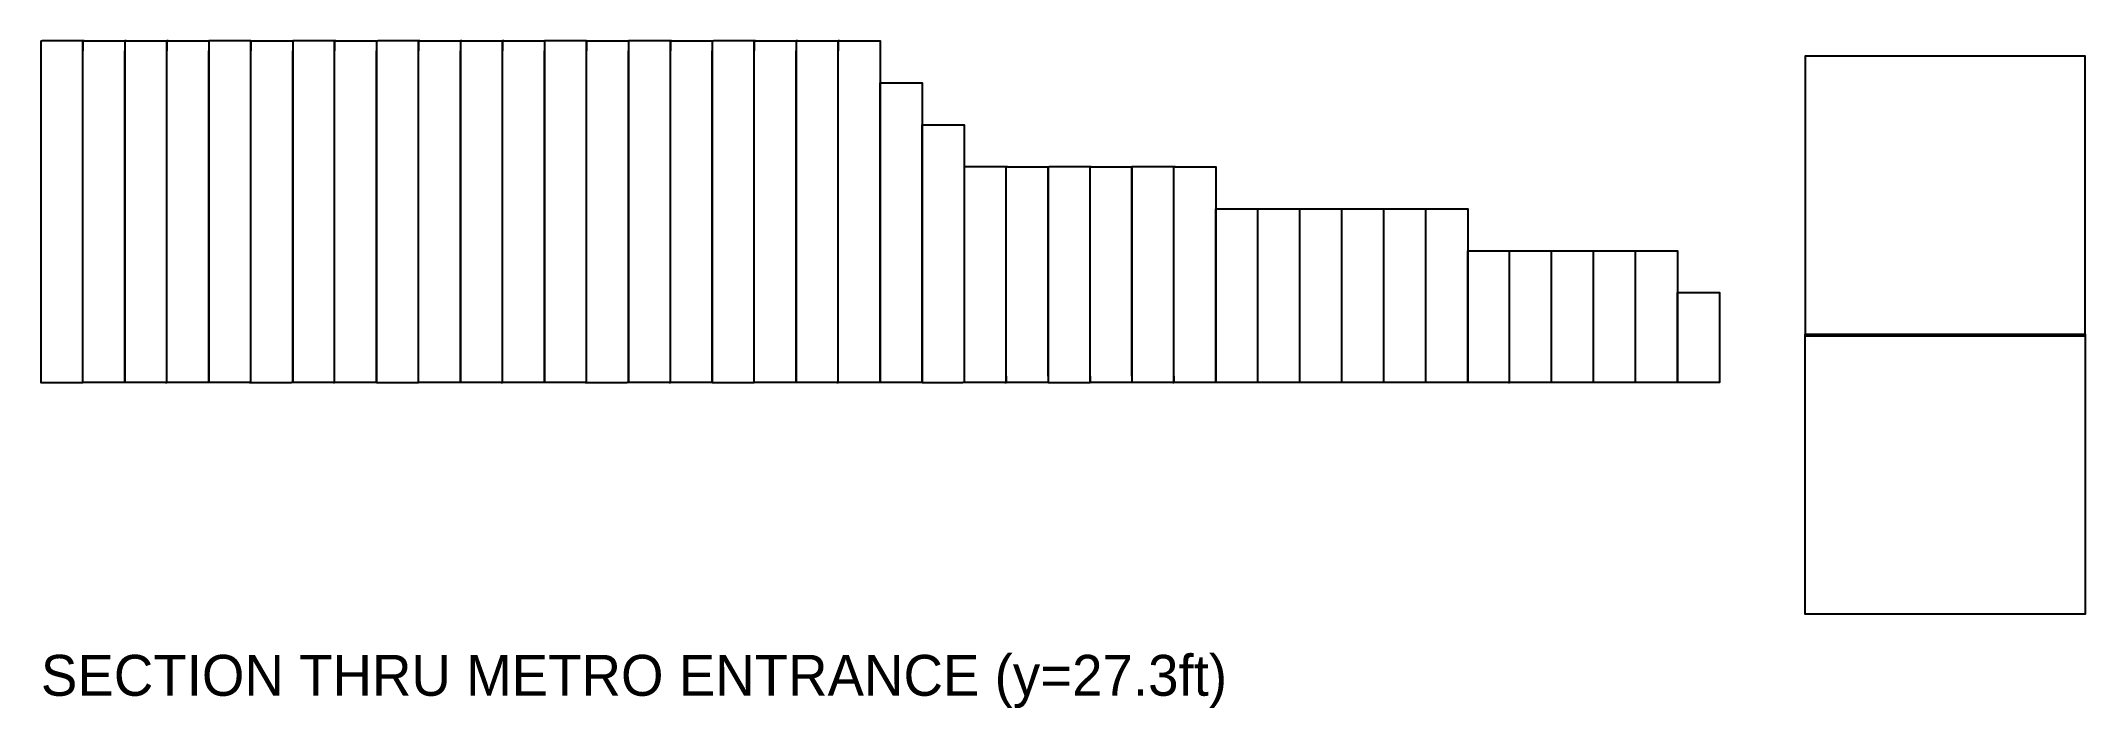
# Model space of a CAD drawing. Header units: metres. Extents: x 0 to 438, y -143 to 0.
import ezdxf

# ---------------------------------------------------------------- set-up
doc = ezdxf.new("R2010")
doc.units = ezdxf.units.M
doc.layers.add('LAYER_01_CUT', color=7, linetype='Continuous')
doc.layers.add('LAYER_04_GRID', color=7, linetype='Continuous')

msp = doc.modelspace()

# ---------------------------------------------------------------- linework, layer by layer
at = {"layer": 'LAYER_01_CUT'}
for points in [[(0, 0), (0, -71.13), (0, -73.29), (8.73, -73.29), (9, -73.29), (9, -71.13), (9, 0), (9, -2.16)], [(0, 0), (0.27, 0)], [(9, 0), (0.27, 0)], [(9.27, 0), (9, 0)], [(9.27, 0), (18, 0), (18, -71.13), (18, -73.29), (18, -2.16)], [(18.27, 0), (18, 0)], [(18, 0), (18, -2.16)], [(18.27, 0), (27, 0)], [(26.73, -73.29), (27, -73.29), (27, -71.13), (27, 0), (27, -2.16)], [(27.27, 0), (27, 0)], [(27.27, 0), (36, 0), (36, -71.13), (36, -73.29), (36, -2.16)], [(36.27, 0), (36, 0)], [(36, 0), (36, -2.16)], [(45, 0), (36.27, 0)], [(44.73, -73.29), (45, -73.29), (45, -71.13), (45, 0), (45, -2.16)], [(45, 0), (45.27, 0)], [(45.27, 0), (54, 0), (54, -71.13), (54, -73.29), (54, -2.16)], [(54.27, 0), (54, 0)], [(54, 0), (54, -2.16)], [(63, 0), (54.27, 0)], [(62.73, -73.29), (63, -73.29), (63, -71.13), (63, 0), (63, -2.16)], [(63.27, 0), (63, 0)], [(63.27, 0), (72, 0), (72, -71.13), (72, -73.29), (72, -2.16)], [(72, 0), (72, -2.16)], [(72, 0), (72.27, 0)], [(81, 0), (72.27, 0)], [(80.73, -73.29), (81, -73.29), (81, -71.13), (81, 0), (81, -2.16)], [(81.27, 0), (81, 0)], [(81.27, 0), (90, 0), (90, -71.13), (90, -73.29), (90, -2.16)], [(90.27, 0), (90, 0)], [(90, 0), (90, -2.16)], [(90.27, 0), (99, 0)], [(98.73, -73.29), (99, -73.29), (99, -71.13), (99, 0), (99, -2.16)], [(99.27, 0), (99, 0)], [(99.27, 0), (108, 0), (108, -71.13), (108, -73.29), (108, -2.16)], [(108.27, 0), (108, 0)], [(108, 0), (108, -2.16)], [(117, 0), (108.27, 0)], [(116.73, -73.29), (117, -73.29), (117, -71.13), (117, 0), (117, -2.16)], [(117, 0), (117.27, 0)], [(117.27, 0), (126, 0), (126, -71.13), (126, -73.29), (126, -2.16)], [(126.27, 0), (126, 0)], [(126, 0), (126, -2.16)], [(135, 0), (126.27, 0)], [(134.73, -73.29), (135, -73.29), (135, -71.13), (135, 0), (135, -2.16)], [(135.27, 0), (135, 0)], [(135.27, 0), (144, 0), (144, -71.13), (144, -73.29), (144, -2.16)], [(144, 0), (144, -2.16)], [(144, 0), (144.27, 0)], [(153, 0), (144.27, 0)], [(152.73, -73.29), (153, -73.29), (153, -71.13), (153, 0), (153, -2.16)], [(153.27, 0), (153, 0)], [(153.27, 0), (162, 0), (162, -71.13), (162, -73.29), (162, -2.16)], [(162.27, 0), (162, 0)], [(162, 0), (162, -2.16)], [(162.27, 0), (171, 0)], [(170.73, -73.29), (171, -73.29), (171, -71.13), (171, 0), (171, -2.16)], [(171.27, 0), (171, 0)], [(171.27, 0), (180, 0), (180, -2.16), (180, -73.29), (180, -71.39), (180, -9), (180.27, -9), (189, -9), (189, -10.9), (189, -73.29), (189, -71.66), (189, -18), (189.27, -18), (198, -18), (198, -19.63), (198, -73.29), (197.73, -73.29)], [(9, -73.29), (9, -2.16)], [(27, -73.29), (27, -2.16)], [(45, -73.29), (45, -2.16)], [(63, -73.29), (63, -2.16)], [(81, -73.29), (81, -2.16)], [(99, -73.29), (99, -2.16)], [(117, -73.29), (117, -2.16)], [(135, -73.29), (135, -2.16)], [(153, -73.29), (153, -2.16)], [(171, -73.29), (171, -2.16)], [(378.41, -33.29), (378.41, -63.29), (408.41, -63.29), (438.41, -63.29), (438.41, -33.29), (438.41, -3.29), (408.41, -3.29), (378.41, -3.29), (378.41, -33.29)], [(206.73, -73.29), (207, -73.29), (207, -28.37), (207, -27), (198.27, -27), (198, -27), (198, -71.92)], [(207.27, -27), (207, -27)], [(207, -71.92), (207, -27)], [(207.27, -27), (216, -27), (216, -28.37), (216, -73.29), (215.73, -73.29)], [(216, -71.92), (216, -27)], [(216, -27), (216.27, -27)], [(224.73, -73.29), (225, -73.29), (225, -28.37), (225, -27), (216.27, -27)], [(225.27, -27), (225, -27)], [(225, -71.92), (225, -27)], [(225.27, -27), (234, -27), (234, -28.37), (234, -73.29), (233.73, -73.29)], [(234.27, -27), (234, -27)], [(234, -71.92), (234, -27)], [(242.73, -73.29), (243, -73.29), (243, -28.37), (243, -27), (234.27, -27)], [(243.27, -27), (243, -27)], [(243, -71.92), (243, -27)], [(243.27, -27), (252, -27), (252, -28.37), (252, -73.29), (252, -72.19), (252, -36), (252.27, -36), (261, -36), (261.27, -36), (270, -36), (270.27, -36), (279, -36), (279.27, -36), (288, -36), (288.27, -36), (297, -36), (297.27, -36), (306, -36), (306, -37.1), (306, -73.29), (306, -72.45), (306, -45), (306.27, -45), (315, -45), (315.27, -45), (324, -45), (324.27, -45), (333, -45), (333.27, -45), (342, -45), (342.27, -45), (351, -45), (351, -45.84), (351, -73.29), (351, -72.72), (351, -54), (351.27, -54), (360, -54), (360, -54.57), (360, -73.29), (359.73, -73.29)], [(261, -72.19), (261, -36)], [(261, -37.1), (261, -36)], [(261, -73.29), (261, -37.1)], [(270, -72.19), (270, -36)], [(270, -37.1), (270, -36)], [(270, -73.29), (270, -37.1)], [(279, -72.19), (279, -36)], [(279, -37.1), (279, -36)], [(279, -73.29), (279, -37.1)], [(288, -72.19), (288, -36)], [(288, -37.1), (288, -36)], [(288, -73.29), (288, -37.1)], [(297, -72.19), (297, -36)], [(297, -37.1), (297, -36)], [(297, -73.29), (297, -37.1)], [(315, -72.45), (315, -45)], [(315, -45.84), (315, -45)], [(315, -73.29), (315, -45.84)], [(324, -72.45), (324, -45)], [(324, -45.84), (324, -45)], [(324, -73.29), (324, -45.84)], [(333, -72.45), (333, -45)], [(333, -45.84), (333, -45)], [(333, -73.29), (333, -45.84)], [(342, -72.45), (342, -45)], [(342, -45.84), (342, -45)], [(342, -73.29), (342, -45.84)], [(407.31, -122.94), (378.41, -122.94), (378.41, -91.79), (378.41, -62.93), (409.58, -62.93), (438.41, -62.93), (438.41, -94.07), (438.41, -122.94), (407.31, -122.94)], [(17.73, -73.29), (9, -73.29)], [(18, -73.29), (17.73, -73.29)], [(26.73, -73.29), (18, -73.29)], [(35.73, -73.29), (27, -73.29)], [(36, -73.29), (35.73, -73.29)], [(44.73, -73.29), (36, -73.29)], [(45, -73.29), (53.73, -73.29)], [(54, -73.29), (53.73, -73.29)], [(62.73, -73.29), (54, -73.29)], [(71.73, -73.29), (63, -73.29)], [(72, -73.29), (71.73, -73.29)], [(72, -73.29), (80.73, -73.29)], [(89.73, -73.29), (81, -73.29)], [(90, -73.29), (89.73, -73.29)], [(98.73, -73.29), (90, -73.29)], [(107.73, -73.29), (99, -73.29)], [(108, -73.29), (107.73, -73.29)], [(116.73, -73.29), (108, -73.29)], [(117, -73.29), (125.73, -73.29)], [(126, -73.29), (125.73, -73.29)], [(134.73, -73.29), (126, -73.29)], [(143.73, -73.29), (135, -73.29)], [(144, -73.29), (143.73, -73.29)], [(144, -73.29), (152.73, -73.29)], [(161.73, -73.29), (153, -73.29)], [(162, -73.29), (161.73, -73.29)], [(170.73, -73.29), (162, -73.29)], [(179.73, -73.29), (171, -73.29)], [(180, -73.29), (179.73, -73.29)], [(188.73, -73.29), (180, -73.29)], [(189, -73.29), (188.73, -73.29)], [(189, -73.29), (197.73, -73.29)], [(198, -71.92), (198, -73.29)], [(206.73, -73.29), (198, -73.29)], [(207, -71.92), (207, -73.29)], [(215.73, -73.29), (207, -73.29)], [(216, -71.92), (216, -73.29)], [(216, -73.29), (224.73, -73.29)], [(225, -71.92), (225, -73.29)], [(233.73, -73.29), (225, -73.29)], [(234, -71.92), (234, -73.29)], [(242.73, -73.29), (234, -73.29)], [(243, -71.92), (243, -73.29)], [(251.73, -73.29), (243, -73.29)], [(252, -73.29), (251.73, -73.29)], [(260.73, -73.29), (252, -73.29)], [(261, -73.29), (260.73, -73.29)], [(269.73, -73.29), (261, -73.29), (261, -72.19)], [(270, -73.29), (269.73, -73.29)], [(278.73, -73.29), (270, -73.29), (270, -72.19)], [(279, -73.29), (278.73, -73.29)], [(287.73, -73.29), (279, -73.29), (279, -72.19)], [(288, -73.29), (287.73, -73.29)], [(296.73, -73.29), (288, -73.29), (288, -72.19)], [(297, -73.29), (296.73, -73.29)], [(305.73, -73.29), (297, -73.29), (297, -72.19)], [(306, -73.29), (305.73, -73.29)], [(314.73, -73.29), (306, -73.29)], [(314.73, -73.29), (315, -73.29)], [(323.73, -73.29), (315, -73.29), (315, -72.45)], [(324, -73.29), (323.73, -73.29)], [(332.73, -73.29), (324, -73.29), (324, -72.45)], [(333, -73.29), (332.73, -73.29)], [(341.73, -73.29), (333, -73.29), (333, -72.45)], [(342, -73.29), (341.73, -73.29)], [(350.73, -73.29), (342, -73.29), (342, -72.45)], [(351, -73.29), (350.73, -73.29)], [(359.73, -73.29), (351, -73.29)]]:
    msp.add_lwpolyline(points, dxfattribs=at)

# ---------------------------------------------------------------- texts
at = {"layer": 'LAYER_04_GRID'}
msp.add_text('SECTION THRU METRO ENTRANCE (y=27.3ft)', height=8.7683, dxfattribs=at).set_placement((0, -140.47))

doc.saveas('drawing.dxf')
